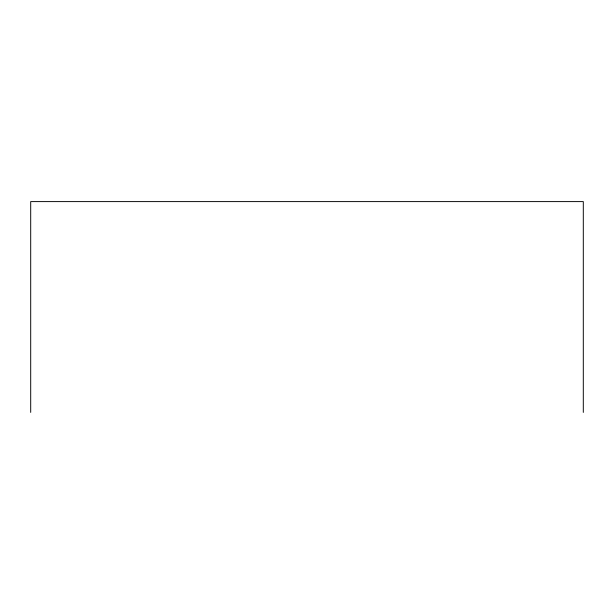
<?xml version="1.0" encoding="UTF-8"?>
<svg xmlns="http://www.w3.org/2000/svg" width="614" height="614" viewBox="0 0 614 614"><rect width="100%" height="100%" fill="white"/><g stroke="black" fill="none" stroke-linecap="round" stroke-linejoin="round"><path stroke-width="0.92" d="M583.3 412.401L583.3 201.599L30.7 201.599L30.7 412.401"/></g></svg>
